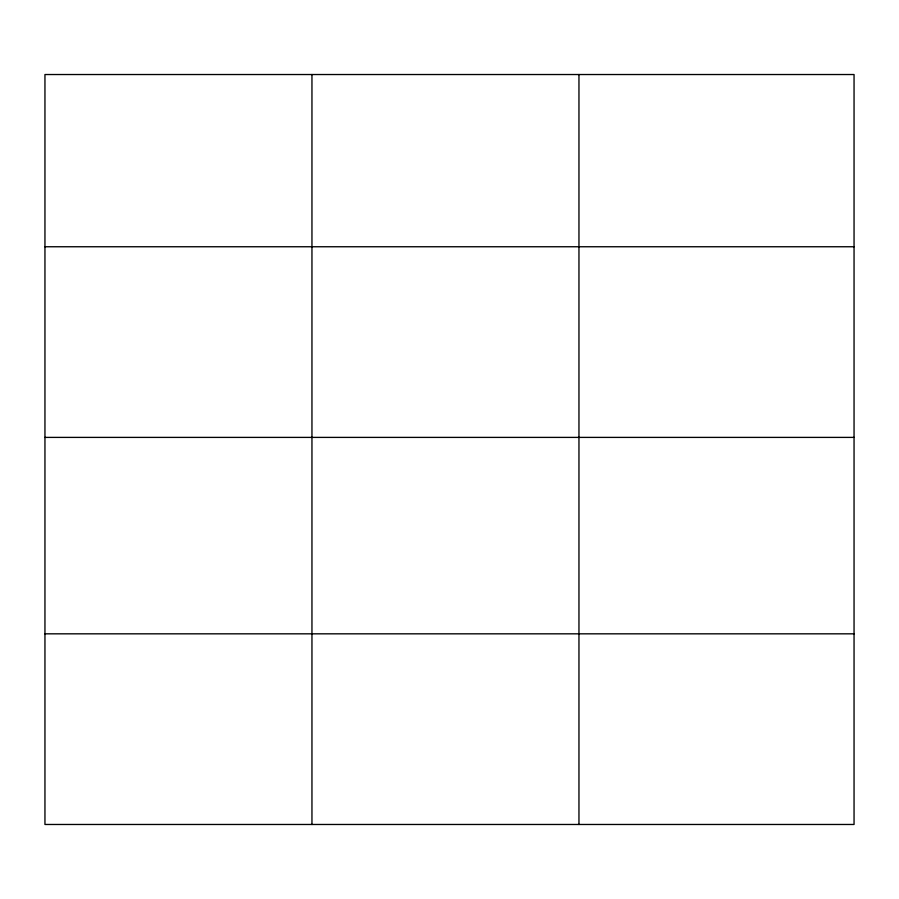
<?xml version="1.0" encoding="UTF-8"?>
<svg xmlns="http://www.w3.org/2000/svg" width="899" height="899" viewBox="0 0 899 899"><rect width="100%" height="100%" fill="white"/><g stroke="black" fill="none" stroke-linecap="round" stroke-linejoin="round"><path stroke-width="1.35" d="M854.05 437.397L854.05 74.527L44.95 74.527L44.95 824.473L854.05 824.473L854.05 437.397L44.95 437.397M44.95 246.753L854.05 246.753M44.95 633.829L854.05 633.829M578.956 74.527L578.956 824.473M311.953 74.527L311.953 824.473"/></g></svg>
